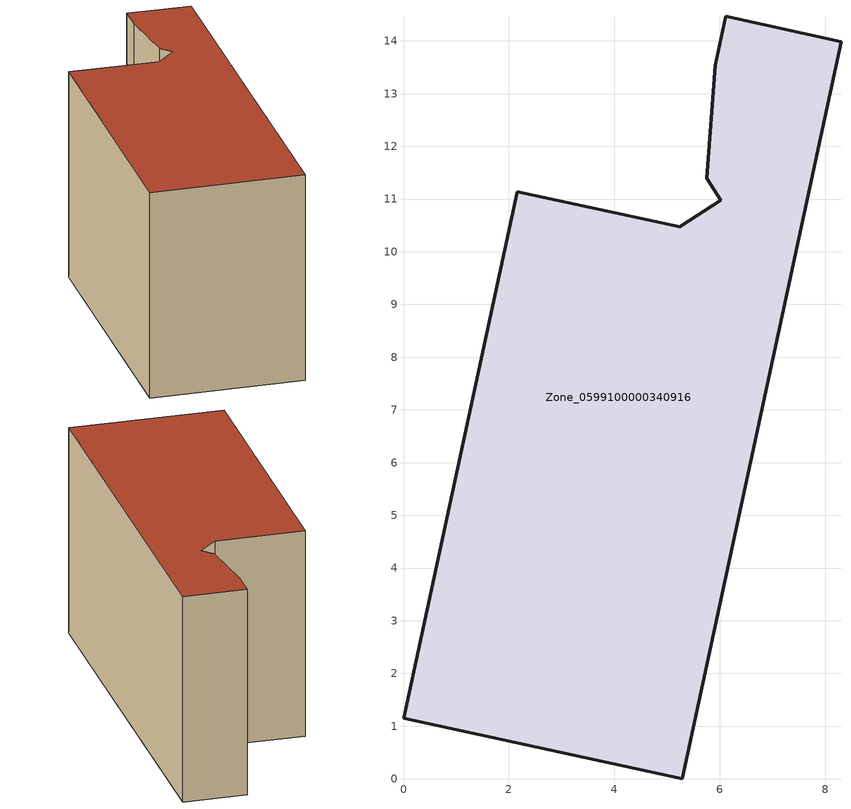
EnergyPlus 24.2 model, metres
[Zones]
Zone_0599100000340916
 floor ground (C_G): 5.29,0 0,1.15 2.16,11.14 5.24,10.47 6.02,10.98 5.75,11.4 5.91,13.54 6.11,14.47 8.3,13.99 z0
 wall outside (C_F): 0,1.15 5.29,0 8.3,13.99 6.11,14.47 5.91,13.54 5.75,11.4 6.02,10.98 5.24,10.47 2.16,11.14 0,1.15 z0:7.58
 roof outside (C_R): 5.91,13.54 5.75,11.4 6.02,10.98 5.24,10.47 2.16,11.14 0,1.15 5.29,0 8.3,13.99 6.11,14.47 z7.58
[BUILDING]
Pand.0599100000340916: North Axis=0; Terrain=City; Loads Convergence Tolerance Value=0.04; Temperature Convergence Tolerance Value=0.4; Solar Distribution=FullExterior; Maximum Number of Warmup Days=25; Minimum Number of Warmup Days=1
[Site:Location]
Rotterdam.The.Hague.AP_ZH_NLD Design_Conditions: Latitude=51.96; Longitude=4.45; Time Zone=1; Elevation=-4.5
[SITE:GROUNDTEMPERATURE:BUILDINGSURFACE]
18, 18, 18, 18, 18, 18, 18, 18, 18, 18, 18, 18
[MATERIAL] Thermal Absorptance=0.9; Solar Absorptance=0.7; Visible Absorptance=0.7
Name | Roughness | Thickness | Conductivity | Density | Specific Heat
G.TI.1992-2005 | MediumSmooth | 0.15 | 0.06 | 540 | 1210
F.TI.1992-2005 | Rough | 0.3 | 0.12 | 1920 | 840
R.TI.1992-2005 | MediumRough | 0.2 | 0.08 | 1500 | 1000
[CONSTRUCTION]
C_G: G.TI.1992-2005
C_F: F.TI.1992-2005
C_R: R.TI.1992-2005
[ZONE]
Zone_0599100000340916: Type=1; Multiplier=1; Ceiling Height=Autocalculate; Volume=Autocalculate; Floor Area=autocalculate; Part of Total Floor Area=Yes
[ZONEINFILTRATION:DESIGNFLOWRATE]
Infil_Zone_0599100000340916: Zone or ZoneList or Space or SpaceList=Zone_0599100000340916; Schedule=AlwaysOn; Design Flow Rate Calculation Method=Flow/Area; Flow Rate per Floor Area=0.0015; Constant Term Coefficient=1; Temperature Term Coefficient=0; Velocity Term Coefficient=0; Velocity Squared Term Coefficient=0
[HVACTEMPLATE:ZONE:IDEALLOADSAIRSYSTEM]
Zone_0599100000340916: Maximum Heating Supply Air Temperature=50; Minimum Cooling Supply Air Temperature=13; Maximum Heating Supply Air Humidity Ratio=0.0156; Minimum Cooling Supply Air Humidity Ratio=0.0077; Heating Limit=NoLimit; Cooling Limit=NoLimit; Dehumidification Control Type=ConstantSensibleHeatRatio; Cooling Sensible Heat Ratio=0.7; Dehumidification Setpoint=60; Humidification Control Type=None; Humidification Setpoint=30; Outdoor Air Method=None; Outdoor Air Flow Rate per Person=0.00944; Outdoor Air Flow Rate per Zone Floor Area=0; Outdoor Air Flow Rate per Zone=0; Demand Controlled Ventilation Type=None; Outdoor Air Economizer Type=NoEconomizer; Heat Recovery Type=None; Sensible Heat Recovery Effectiveness=0.7; Latent Heat Recovery Effectiveness=0.65
[ZONECONTROL:THERMOSTAT]
ThermostatControl_Zone_0599100000340916: Zone or ZoneList=Zone_0599100000340916; Control Type Schedule=DualSetpointControlType; Control 1=Thermostat_Zone_0599100000340916; Temperature Difference Between Cutout And Setpoint=0
[THERMOSTATSETPOINT:DUALSETPOINT]
Thermostat_Zone_0599100000340916: Heating Setpoint Temperature Schedule=HeatingSetpoint_Zone_0599100000340916; Cooling Setpoint Temperature Schedule=CoolingSetpoint_Zone_0599100000340916
[SCHEDULE:COMPACT]
HeatingSetpoint_Zone_0599100000340916: Through: 12/31, For: AllDays, Until: 24:00, 21
CoolingSetpoint_Zone_0599100000340916: Through: 12/31, For: AllDays, Until: 24:00, 24
DualSetpointControlType: Through: 12/31, For: AllDays, Until: 24:00, 4
AlwaysOn: Through: 12/31, For: AllDays, Until: 24:00, 1
